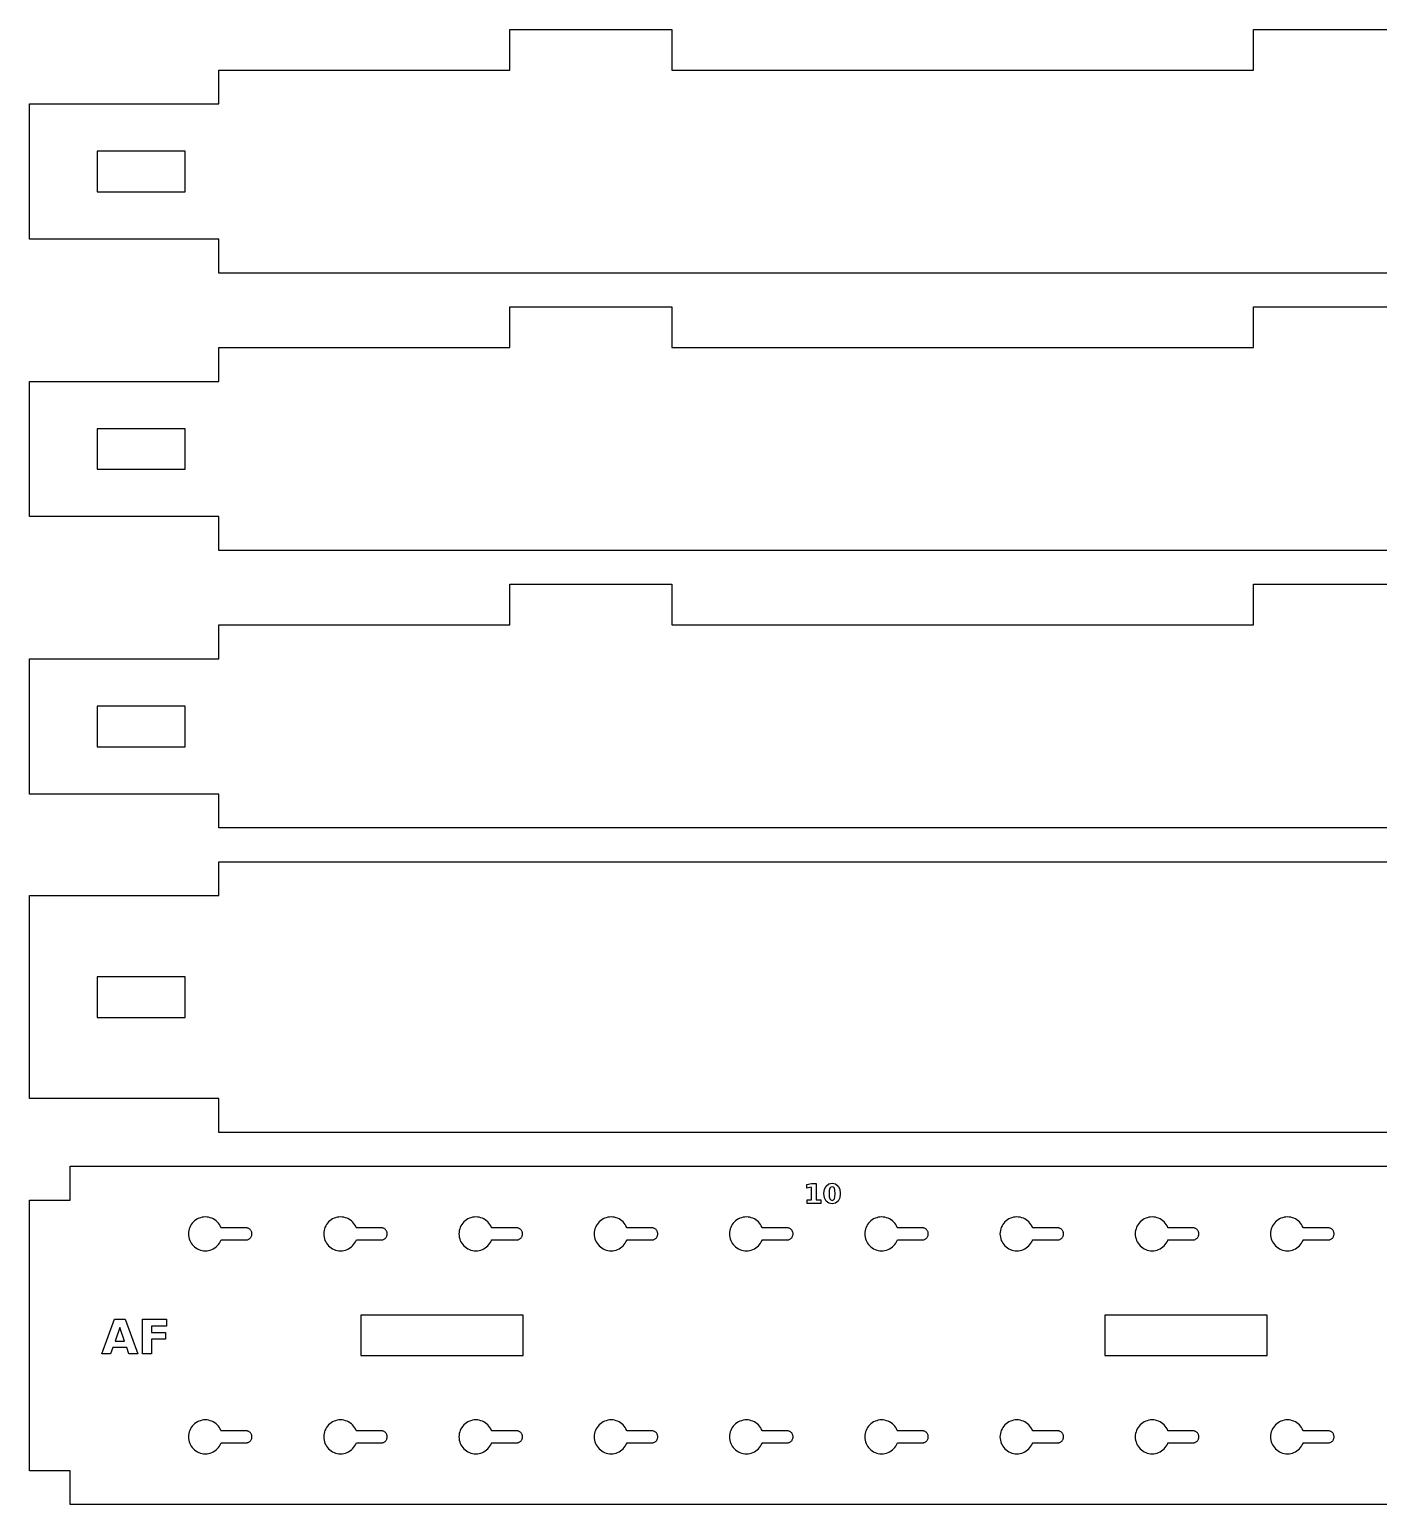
# Model space of a CAD drawing. Header units: millimetres. Extents: x 12 to 808, y 12 to 450.
# Drawn here: x 12.5 to 212, y 232.5 to 450.5 of the extents above; entities that cross this region are included whole.
import ezdxf

# ---------------------------------------------------------------- set-up
doc = ezdxf.new("R2010")
doc.units = ezdxf.units.MM
doc.layers.add('CUT', color=1, linetype='Continuous')
doc.layers.add('ENGRAVE', color=5, linetype='Continuous')

msp = doc.modelspace()

# ---------------------------------------------------------------- linework, layer by layer
at = {"layer": 'CUT', "color": 1}
for points in [[(780.5, 414.5), (40.5, 414.5), (40.5, 419.5), (12.5, 419.5), (12.5, 439.5), (40.5, 439.5), (40.5, 444.5), (83.5, 444.5), (83.5, 450.5), (107.5, 450.5), (107.5, 444.5), (193.5, 444.5), (193.5, 450.5), (217.5, 450.5), (217.5, 444.5), (303.5, 444.5), (303.5, 450.5), (327.5, 450.5), (327.5, 444.5), (413.5, 444.5), (413.5, 450.5), (437.5, 450.5)], [(780.5, 373.5), (40.5, 373.5), (40.5, 378.5), (12.5, 378.5), (12.5, 398.5), (40.5, 398.5), (40.5, 403.5), (83.5, 403.5), (83.5, 409.5), (107.5, 409.5), (107.5, 403.5), (193.5, 403.5), (193.5, 409.5), (217.5, 409.5), (217.5, 403.5), (303.5, 403.5), (303.5, 409.5), (327.5, 409.5), (327.5, 403.5), (413.5, 403.5), (413.5, 409.5), (437.5, 409.5)], [(780.5, 332.5), (40.5, 332.5), (40.5, 337.5), (12.5, 337.5), (12.5, 357.5), (40.5, 357.5), (40.5, 362.5), (83.5, 362.5), (83.5, 368.5), (107.5, 368.5), (107.5, 362.5), (193.5, 362.5), (193.5, 368.5), (217.5, 368.5), (217.5, 362.5), (303.5, 362.5), (303.5, 368.5), (327.5, 368.5), (327.5, 362.5), (413.5, 362.5), (413.5, 368.5), (437.5, 368.5)]]:
    msp.add_lwpolyline(points, dxfattribs=at)
for points in [[(35.5, 426.5), (35.5, 432.5), (22.5, 432.5), (22.5, 426.5)], [(35.5, 385.5), (35.5, 391.5), (22.5, 391.5), (22.5, 385.5)], [(35.5, 344.5), (35.5, 350.5), (22.5, 350.5), (22.5, 344.5)], [(12.5, 322.5), (40.5, 322.5), (40.5, 327.5), (780.5, 327.5), (780.5, 322.5), (808.5, 322.5), (808.5, 292.5), (780.5, 292.5), (780.5, 287.5), (40.5, 287.5), (40.5, 292.5), (12.5, 292.5)], [(35.5, 304.5), (35.5, 310.5), (22.5, 310.5), (22.5, 304.5)], [(12.5, 277.5), (18.5, 277.5), (18.5, 282.5), (758.5, 282.5), (758.5, 277.5), (764.5, 277.5), (764.5, 237.5), (758.5, 237.5), (758.5, 232.5), (18.5, 232.5), (18.5, 237.5), (12.5, 237.5)], [(40.09, 270.57), (40.27, 270.73), (40.43, 270.91), (40.58, 271.11), (40.7, 271.32), (40.81, 271.54), (40.83, 271.6), (44.5, 271.6), (44.59, 271.6), (44.68, 271.62), (44.76, 271.64), (44.84, 271.67), (44.92, 271.71), (45, 271.75), (45.07, 271.8), (45.14, 271.86), (45.2, 271.93), (45.25, 272), (45.29, 272.08), (45.33, 272.16), (45.36, 272.24), (45.38, 272.32), (45.4, 272.41), (45.4, 272.5), (45.4, 272.59), (45.38, 272.68), (45.36, 272.76), (45.33, 272.84), (45.29, 272.92), (45.25, 273), (45.2, 273.07), (45.14, 273.14), (45.07, 273.2), (45, 273.25), (44.92, 273.29), (44.84, 273.33), (44.76, 273.36), (44.68, 273.38), (44.59, 273.4), (44.5, 273.4), (40.83, 273.4), (40.81, 273.46), (40.7, 273.68), (40.58, 273.89), (40.43, 274.09), (40.27, 274.27), (40.09, 274.43), (39.89, 274.58), (39.68, 274.7), (39.46, 274.81), (39.23, 274.89), (38.99, 274.95), (38.75, 274.99), (38.5, 275), (38.25, 274.99), (38.01, 274.95), (37.77, 274.89), (37.54, 274.81), (37.32, 274.7), (37.11, 274.58), (36.91, 274.43), (36.73, 274.27), (36.57, 274.09), (36.42, 273.89), (36.3, 273.68), (36.19, 273.46), (36.11, 273.23), (36.05, 272.99), (36.01, 272.75), (36, 272.5), (36.01, 272.25), (36.05, 272.01), (36.11, 271.77), (36.19, 271.54), (36.3, 271.32), (36.42, 271.11), (36.57, 270.91), (36.73, 270.73), (36.91, 270.57), (37.11, 270.42), (37.32, 270.3), (37.54, 270.19), (37.77, 270.11), (38.01, 270.05), (38.25, 270.01), (38.5, 270), (38.75, 270.01), (38.99, 270.05), (39.23, 270.11), (39.46, 270.19), (39.68, 270.3), (39.89, 270.42)], [(59.89, 270.42), (60.09, 270.57), (60.27, 270.73), (60.43, 270.91), (60.58, 271.11), (60.7, 271.32), (60.81, 271.54), (60.83, 271.6), (64.5, 271.6), (64.59, 271.6), (64.68, 271.62), (64.76, 271.64), (64.84, 271.67), (64.92, 271.71), (65, 271.75), (65.07, 271.8), (65.14, 271.86), (65.2, 271.93), (65.25, 272), (65.29, 272.08), (65.33, 272.16), (65.36, 272.24), (65.38, 272.32), (65.4, 272.41), (65.4, 272.5), (65.4, 272.59), (65.38, 272.68), (65.36, 272.76), (65.33, 272.84), (65.29, 272.92), (65.25, 273), (65.2, 273.07), (65.14, 273.14), (65.07, 273.2), (65, 273.25), (64.92, 273.29), (64.84, 273.33), (64.76, 273.36), (64.68, 273.38), (64.59, 273.4), (64.5, 273.4), (60.83, 273.4), (60.81, 273.46), (60.7, 273.68), (60.58, 273.89), (60.43, 274.09), (60.27, 274.27), (60.09, 274.43), (59.89, 274.58), (59.68, 274.7), (59.46, 274.81), (59.23, 274.89), (58.99, 274.95), (58.75, 274.99), (58.5, 275), (58.25, 274.99), (58.01, 274.95), (57.77, 274.89), (57.54, 274.81), (57.32, 274.7), (57.11, 274.58), (56.91, 274.43), (56.73, 274.27), (56.57, 274.09), (56.42, 273.89), (56.3, 273.68), (56.19, 273.46), (56.11, 273.23), (56.05, 272.99), (56.01, 272.75), (56, 272.5), (56.01, 272.25), (56.05, 272.01), (56.11, 271.77), (56.19, 271.54), (56.3, 271.32), (56.42, 271.11), (56.57, 270.91), (56.73, 270.73), (56.91, 270.57), (57.11, 270.42), (57.32, 270.3), (57.54, 270.19), (57.77, 270.11), (58.01, 270.05), (58.25, 270.01), (58.5, 270), (58.75, 270.01), (58.99, 270.05), (59.23, 270.11), (59.46, 270.19), (59.68, 270.3)], [(80.09, 270.57), (80.27, 270.73), (80.43, 270.91), (80.58, 271.11), (80.7, 271.32), (80.81, 271.54), (80.83, 271.6), (84.5, 271.6), (84.59, 271.6), (84.68, 271.62), (84.76, 271.64), (84.84, 271.67), (84.92, 271.71), (85, 271.75), (85.07, 271.8), (85.14, 271.86), (85.2, 271.93), (85.25, 272), (85.29, 272.08), (85.33, 272.16), (85.36, 272.24), (85.38, 272.32), (85.4, 272.41), (85.4, 272.5), (85.4, 272.59), (85.38, 272.68), (85.36, 272.76), (85.33, 272.84), (85.29, 272.92), (85.25, 273), (85.2, 273.07), (85.14, 273.14), (85.07, 273.2), (85, 273.25), (84.92, 273.29), (84.84, 273.33), (84.76, 273.36), (84.68, 273.38), (84.59, 273.4), (84.5, 273.4), (80.83, 273.4), (80.81, 273.46), (80.7, 273.68), (80.58, 273.89), (80.43, 274.09), (80.27, 274.27), (80.09, 274.43), (79.89, 274.58), (79.68, 274.7), (79.46, 274.81), (79.23, 274.89), (78.99, 274.95), (78.75, 274.99), (78.5, 275), (78.25, 274.99), (78.01, 274.95), (77.77, 274.89), (77.54, 274.81), (77.32, 274.7), (77.11, 274.58), (76.91, 274.43), (76.73, 274.27), (76.57, 274.09), (76.42, 273.89), (76.3, 273.68), (76.19, 273.46), (76.11, 273.23), (76.05, 272.99), (76.01, 272.75), (76, 272.5), (76.01, 272.25), (76.05, 272.01), (76.11, 271.77), (76.19, 271.54), (76.3, 271.32), (76.42, 271.11), (76.57, 270.91), (76.73, 270.73), (76.91, 270.57), (77.11, 270.42), (77.32, 270.3), (77.54, 270.19), (77.77, 270.11), (78.01, 270.05), (78.25, 270.01), (78.5, 270), (78.75, 270.01), (78.99, 270.05), (79.23, 270.11), (79.46, 270.19), (79.68, 270.3), (79.89, 270.42)], [(100.09, 270.57), (100.27, 270.73), (100.43, 270.91), (100.58, 271.11), (100.7, 271.32), (100.81, 271.54), (100.83, 271.6), (104.5, 271.6), (104.59, 271.6), (104.68, 271.62), (104.76, 271.64), (104.84, 271.67), (104.92, 271.71), (105, 271.75), (105.07, 271.8), (105.14, 271.86), (105.2, 271.93), (105.25, 272), (105.29, 272.08), (105.33, 272.16), (105.36, 272.24), (105.38, 272.32), (105.4, 272.41), (105.4, 272.5), (105.4, 272.59), (105.38, 272.68), (105.36, 272.76), (105.33, 272.84), (105.29, 272.92), (105.25, 273), (105.2, 273.07), (105.14, 273.14), (105.07, 273.2), (105, 273.25), (104.92, 273.29), (104.84, 273.33), (104.76, 273.36), (104.68, 273.38), (104.59, 273.4), (104.5, 273.4), (100.83, 273.4), (100.81, 273.46), (100.7, 273.68), (100.58, 273.89), (100.43, 274.09), (100.27, 274.27), (100.09, 274.43), (99.89, 274.58), (99.68, 274.7), (99.46, 274.81), (99.23, 274.89), (98.99, 274.95), (98.75, 274.99), (98.5, 275), (98.25, 274.99), (98.01, 274.95), (97.77, 274.89), (97.54, 274.81), (97.32, 274.7), (97.11, 274.58), (96.91, 274.43), (96.73, 274.27), (96.57, 274.09), (96.42, 273.89), (96.3, 273.68), (96.19, 273.46), (96.11, 273.23), (96.05, 272.99), (96.01, 272.75), (96, 272.5), (96.01, 272.25), (96.05, 272.01), (96.11, 271.77), (96.19, 271.54), (96.3, 271.32), (96.42, 271.11), (96.57, 270.91), (96.73, 270.73), (96.91, 270.57), (97.11, 270.42), (97.32, 270.3), (97.54, 270.19), (97.77, 270.11), (98.01, 270.05), (98.25, 270.01), (98.5, 270), (98.75, 270.01), (98.99, 270.05), (99.23, 270.11), (99.46, 270.19), (99.68, 270.3), (99.89, 270.42)], [(120.09, 270.57), (120.27, 270.73), (120.43, 270.91), (120.58, 271.11), (120.7, 271.32), (120.81, 271.54), (120.83, 271.6), (124.5, 271.6), (124.59, 271.6), (124.68, 271.62), (124.76, 271.64), (124.84, 271.67), (124.92, 271.71), (125, 271.75), (125.07, 271.8), (125.14, 271.86), (125.2, 271.93), (125.25, 272), (125.29, 272.08), (125.33, 272.16), (125.36, 272.24), (125.38, 272.32), (125.4, 272.41), (125.4, 272.5), (125.4, 272.59), (125.38, 272.68), (125.36, 272.76), (125.33, 272.84), (125.29, 272.92), (125.25, 273), (125.2, 273.07), (125.14, 273.14), (125.07, 273.2), (125, 273.25), (124.92, 273.29), (124.84, 273.33), (124.76, 273.36), (124.68, 273.38), (124.59, 273.4), (124.5, 273.4), (120.83, 273.4), (120.81, 273.46), (120.7, 273.68), (120.58, 273.89), (120.43, 274.09), (120.27, 274.27), (120.09, 274.43), (119.89, 274.58), (119.68, 274.7), (119.46, 274.81), (119.23, 274.89), (118.99, 274.95), (118.75, 274.99), (118.5, 275), (118.25, 274.99), (118.01, 274.95), (117.77, 274.89), (117.54, 274.81), (117.32, 274.7), (117.11, 274.58), (116.91, 274.43), (116.73, 274.27), (116.57, 274.09), (116.42, 273.89), (116.3, 273.68), (116.19, 273.46), (116.11, 273.23), (116.05, 272.99), (116.01, 272.75), (116, 272.5), (116.01, 272.25), (116.05, 272.01), (116.11, 271.77), (116.19, 271.54), (116.3, 271.32), (116.42, 271.11), (116.57, 270.91), (116.73, 270.73), (116.91, 270.57), (117.11, 270.42), (117.32, 270.3), (117.54, 270.19), (117.77, 270.11), (118.01, 270.05), (118.25, 270.01), (118.5, 270), (118.75, 270.01), (118.99, 270.05), (119.23, 270.11), (119.46, 270.19), (119.68, 270.3), (119.89, 270.42)], [(140.09, 270.57), (140.27, 270.73), (140.43, 270.91), (140.58, 271.11), (140.7, 271.32), (140.81, 271.54), (140.83, 271.6), (144.5, 271.6), (144.59, 271.6), (144.68, 271.62), (144.76, 271.64), (144.84, 271.67), (144.92, 271.71), (145, 271.75), (145.07, 271.8), (145.14, 271.86), (145.2, 271.93), (145.25, 272), (145.29, 272.08), (145.33, 272.16), (145.36, 272.24), (145.38, 272.32), (145.4, 272.41), (145.4, 272.5), (145.4, 272.59), (145.38, 272.68), (145.36, 272.76), (145.33, 272.84), (145.29, 272.92), (145.25, 273), (145.2, 273.07), (145.14, 273.14), (145.07, 273.2), (145, 273.25), (144.92, 273.29), (144.84, 273.33), (144.76, 273.36), (144.68, 273.38), (144.59, 273.4), (144.5, 273.4), (140.83, 273.4), (140.81, 273.46), (140.7, 273.68), (140.58, 273.89), (140.43, 274.09), (140.27, 274.27), (140.09, 274.43), (139.89, 274.58), (139.68, 274.7), (139.46, 274.81), (139.23, 274.89), (138.99, 274.95), (138.75, 274.99), (138.5, 275), (138.25, 274.99), (138.01, 274.95), (137.77, 274.89), (137.54, 274.81), (137.32, 274.7), (137.11, 274.58), (136.91, 274.43), (136.73, 274.27), (136.57, 274.09), (136.42, 273.89), (136.3, 273.68), (136.19, 273.46), (136.11, 273.23), (136.05, 272.99), (136.01, 272.75), (136, 272.5), (136.01, 272.25), (136.05, 272.01), (136.11, 271.77), (136.19, 271.54), (136.3, 271.32), (136.42, 271.11), (136.57, 270.91), (136.73, 270.73), (136.91, 270.57), (137.11, 270.42), (137.32, 270.3), (137.54, 270.19), (137.77, 270.11), (138.01, 270.05), (138.25, 270.01), (138.5, 270), (138.75, 270.01), (138.99, 270.05), (139.23, 270.11), (139.46, 270.19), (139.68, 270.3), (139.89, 270.42)], [(159.89, 270.42), (160.09, 270.57), (160.27, 270.73), (160.43, 270.91), (160.58, 271.11), (160.7, 271.32), (160.81, 271.54), (160.83, 271.6), (164.5, 271.6), (164.59, 271.6), (164.68, 271.62), (164.76, 271.64), (164.84, 271.67), (164.92, 271.71), (165, 271.75), (165.07, 271.8), (165.14, 271.86), (165.2, 271.93), (165.25, 272), (165.29, 272.08), (165.33, 272.16), (165.36, 272.24), (165.38, 272.32), (165.4, 272.41), (165.4, 272.5), (165.4, 272.59), (165.38, 272.68), (165.36, 272.76), (165.33, 272.84), (165.29, 272.92), (165.25, 273), (165.2, 273.07), (165.14, 273.14), (165.07, 273.2), (165, 273.25), (164.92, 273.29), (164.84, 273.33), (164.76, 273.36), (164.68, 273.38), (164.59, 273.4), (164.5, 273.4), (160.83, 273.4), (160.81, 273.46), (160.7, 273.68), (160.58, 273.89), (160.43, 274.09), (160.27, 274.27), (160.09, 274.43), (159.89, 274.58), (159.68, 274.7), (159.46, 274.81), (159.23, 274.89), (158.99, 274.95), (158.75, 274.99), (158.5, 275), (158.25, 274.99), (158.01, 274.95), (157.77, 274.89), (157.54, 274.81), (157.32, 274.7), (157.11, 274.58), (156.91, 274.43), (156.73, 274.27), (156.57, 274.09), (156.42, 273.89), (156.3, 273.68), (156.19, 273.46), (156.11, 273.23), (156.05, 272.99), (156.01, 272.75), (156, 272.5), (156.01, 272.25), (156.05, 272.01), (156.11, 271.77), (156.19, 271.54), (156.3, 271.32), (156.42, 271.11), (156.57, 270.91), (156.73, 270.73), (156.91, 270.57), (157.11, 270.42), (157.32, 270.3), (157.54, 270.19), (157.77, 270.11), (158.01, 270.05), (158.25, 270.01), (158.5, 270), (158.75, 270.01), (158.99, 270.05), (159.23, 270.11), (159.46, 270.19), (159.68, 270.3)], [(179.89, 270.42), (180.09, 270.57), (180.27, 270.73), (180.43, 270.91), (180.58, 271.11), (180.7, 271.32), (180.81, 271.54), (180.83, 271.6), (184.5, 271.6), (184.59, 271.6), (184.68, 271.62), (184.76, 271.64), (184.84, 271.67), (184.92, 271.71), (185, 271.75), (185.07, 271.8), (185.14, 271.86), (185.2, 271.93), (185.25, 272), (185.29, 272.08), (185.33, 272.16), (185.36, 272.24), (185.38, 272.32), (185.4, 272.41), (185.4, 272.5), (185.4, 272.59), (185.38, 272.68), (185.36, 272.76), (185.33, 272.84), (185.29, 272.92), (185.25, 273), (185.2, 273.07), (185.14, 273.14), (185.07, 273.2), (185, 273.25), (184.92, 273.29), (184.84, 273.33), (184.76, 273.36), (184.68, 273.38), (184.59, 273.4), (184.5, 273.4), (180.83, 273.4), (180.81, 273.46), (180.7, 273.68), (180.58, 273.89), (180.43, 274.09), (180.27, 274.27), (180.09, 274.43), (179.89, 274.58), (179.68, 274.7), (179.46, 274.81), (179.23, 274.89), (178.99, 274.95), (178.75, 274.99), (178.5, 275), (178.25, 274.99), (178.01, 274.95), (177.77, 274.89), (177.54, 274.81), (177.32, 274.7), (177.11, 274.58), (176.91, 274.43), (176.73, 274.27), (176.57, 274.09), (176.42, 273.89), (176.3, 273.68), (176.19, 273.46), (176.11, 273.23), (176.05, 272.99), (176.01, 272.75), (176, 272.5), (176.01, 272.25), (176.05, 272.01), (176.11, 271.77), (176.19, 271.54), (176.3, 271.32), (176.42, 271.11), (176.57, 270.91), (176.73, 270.73), (176.91, 270.57), (177.11, 270.42), (177.32, 270.3), (177.54, 270.19), (177.77, 270.11), (178.01, 270.05), (178.25, 270.01), (178.5, 270), (178.75, 270.01), (178.99, 270.05), (179.23, 270.11), (179.46, 270.19), (179.68, 270.3)], [(200.09, 270.57), (200.27, 270.73), (200.43, 270.91), (200.58, 271.11), (200.7, 271.32), (200.81, 271.54), (200.83, 271.6), (204.5, 271.6), (204.59, 271.6), (204.68, 271.62), (204.76, 271.64), (204.84, 271.67), (204.92, 271.71), (205, 271.75), (205.07, 271.8), (205.14, 271.86), (205.2, 271.93), (205.25, 272), (205.29, 272.08), (205.33, 272.16), (205.36, 272.24), (205.38, 272.32), (205.4, 272.41), (205.4, 272.5), (205.4, 272.59), (205.38, 272.68), (205.36, 272.76), (205.33, 272.84), (205.29, 272.92), (205.25, 273), (205.2, 273.07), (205.14, 273.14), (205.07, 273.2), (205, 273.25), (204.92, 273.29), (204.84, 273.33), (204.76, 273.36), (204.68, 273.38), (204.59, 273.4), (204.5, 273.4), (200.83, 273.4), (200.81, 273.46), (200.7, 273.68), (200.58, 273.89), (200.43, 274.09), (200.27, 274.27), (200.09, 274.43), (199.89, 274.58), (199.68, 274.7), (199.46, 274.81), (199.23, 274.89), (198.99, 274.95), (198.75, 274.99), (198.5, 275), (198.25, 274.99), (198.01, 274.95), (197.77, 274.89), (197.54, 274.81), (197.32, 274.7), (197.11, 274.58), (196.91, 274.43), (196.73, 274.27), (196.57, 274.09), (196.42, 273.89), (196.3, 273.68), (196.19, 273.46), (196.11, 273.23), (196.05, 272.99), (196.01, 272.75), (196, 272.5), (196.01, 272.25), (196.05, 272.01), (196.11, 271.77), (196.19, 271.54), (196.3, 271.32), (196.42, 271.11), (196.57, 270.91), (196.73, 270.73), (196.91, 270.57), (197.11, 270.42), (197.32, 270.3), (197.54, 270.19), (197.77, 270.11), (198.01, 270.05), (198.25, 270.01), (198.5, 270), (198.75, 270.01), (198.99, 270.05), (199.23, 270.11), (199.46, 270.19), (199.68, 270.3), (199.89, 270.42)], [(61.5, 260.5), (61.5, 254.5), (85.5, 254.5), (85.5, 260.5)], [(171.5, 260.5), (171.5, 254.5), (195.5, 254.5), (195.5, 260.5)], [(40.09, 240.57), (40.27, 240.73), (40.43, 240.91), (40.58, 241.11), (40.7, 241.32), (40.81, 241.54), (40.83, 241.6), (44.5, 241.6), (44.59, 241.6), (44.68, 241.62), (44.76, 241.64), (44.84, 241.67), (44.92, 241.71), (45, 241.75), (45.07, 241.8), (45.14, 241.86), (45.2, 241.93), (45.25, 242), (45.29, 242.08), (45.33, 242.16), (45.36, 242.24), (45.38, 242.32), (45.4, 242.41), (45.4, 242.5), (45.4, 242.59), (45.38, 242.68), (45.36, 242.76), (45.33, 242.84), (45.29, 242.92), (45.25, 243), (45.2, 243.07), (45.14, 243.14), (45.07, 243.2), (45, 243.25), (44.92, 243.29), (44.84, 243.33), (44.76, 243.36), (44.68, 243.38), (44.59, 243.4), (44.5, 243.4), (40.83, 243.4), (40.81, 243.46), (40.7, 243.68), (40.58, 243.89), (40.43, 244.09), (40.27, 244.27), (40.09, 244.43), (39.89, 244.58), (39.68, 244.7), (39.46, 244.81), (39.23, 244.89), (38.99, 244.95), (38.75, 244.99), (38.5, 245), (38.25, 244.99), (38.01, 244.95), (37.77, 244.89), (37.54, 244.81), (37.32, 244.7), (37.11, 244.58), (36.91, 244.43), (36.73, 244.27), (36.57, 244.09), (36.42, 243.89), (36.3, 243.68), (36.19, 243.46), (36.11, 243.23), (36.05, 242.99), (36.01, 242.75), (36, 242.5), (36.01, 242.25), (36.05, 242.01), (36.11, 241.77), (36.19, 241.54), (36.3, 241.32), (36.42, 241.11), (36.57, 240.91), (36.73, 240.73), (36.91, 240.57), (37.11, 240.42), (37.32, 240.3), (37.54, 240.19), (37.77, 240.11), (38.01, 240.05), (38.25, 240.01), (38.5, 240), (38.75, 240.01), (38.99, 240.05), (39.23, 240.11), (39.46, 240.19), (39.68, 240.3), (39.89, 240.42)], [(60.09, 240.57), (60.27, 240.73), (60.43, 240.91), (60.58, 241.11), (60.7, 241.32), (60.81, 241.54), (60.83, 241.6), (64.5, 241.6), (64.59, 241.6), (64.68, 241.62), (64.76, 241.64), (64.84, 241.67), (64.92, 241.71), (65, 241.75), (65.07, 241.8), (65.14, 241.86), (65.2, 241.93), (65.25, 242), (65.29, 242.08), (65.33, 242.16), (65.36, 242.24), (65.38, 242.32), (65.4, 242.41), (65.4, 242.5), (65.4, 242.59), (65.38, 242.68), (65.36, 242.76), (65.33, 242.84), (65.29, 242.92), (65.25, 243), (65.2, 243.07), (65.14, 243.14), (65.07, 243.2), (65, 243.25), (64.92, 243.29), (64.84, 243.33), (64.76, 243.36), (64.68, 243.38), (64.59, 243.4), (64.5, 243.4), (60.83, 243.4), (60.81, 243.46), (60.7, 243.68), (60.58, 243.89), (60.43, 244.09), (60.27, 244.27), (60.09, 244.43), (59.89, 244.58), (59.68, 244.7), (59.46, 244.81), (59.23, 244.89), (58.99, 244.95), (58.75, 244.99), (58.5, 245), (58.25, 244.99), (58.01, 244.95), (57.77, 244.89), (57.54, 244.81), (57.32, 244.7), (57.11, 244.58), (56.91, 244.43), (56.73, 244.27), (56.57, 244.09), (56.42, 243.89), (56.3, 243.68), (56.19, 243.46), (56.11, 243.23), (56.05, 242.99), (56.01, 242.75), (56, 242.5), (56.01, 242.25), (56.05, 242.01), (56.11, 241.77), (56.19, 241.54), (56.3, 241.32), (56.42, 241.11), (56.57, 240.91), (56.73, 240.73), (56.91, 240.57), (57.11, 240.42), (57.32, 240.3), (57.54, 240.19), (57.77, 240.11), (58.01, 240.05), (58.25, 240.01), (58.5, 240), (58.75, 240.01), (58.99, 240.05), (59.23, 240.11), (59.46, 240.19), (59.68, 240.3), (59.89, 240.42)], [(80.09, 240.57), (80.27, 240.73), (80.43, 240.91), (80.58, 241.11), (80.7, 241.32), (80.81, 241.54), (80.83, 241.6), (84.5, 241.6), (84.59, 241.6), (84.68, 241.62), (84.76, 241.64), (84.84, 241.67), (84.92, 241.71), (85, 241.75), (85.07, 241.8), (85.14, 241.86), (85.2, 241.93), (85.25, 242), (85.29, 242.08), (85.33, 242.16), (85.36, 242.24), (85.38, 242.32), (85.4, 242.41), (85.4, 242.5), (85.4, 242.59), (85.38, 242.68), (85.36, 242.76), (85.33, 242.84), (85.29, 242.92), (85.25, 243), (85.2, 243.07), (85.14, 243.14), (85.07, 243.2), (85, 243.25), (84.92, 243.29), (84.84, 243.33), (84.76, 243.36), (84.68, 243.38), (84.59, 243.4), (84.5, 243.4), (80.83, 243.4), (80.81, 243.46), (80.7, 243.68), (80.58, 243.89), (80.43, 244.09), (80.27, 244.27), (80.09, 244.43), (79.89, 244.58), (79.68, 244.7), (79.46, 244.81), (79.23, 244.89), (78.99, 244.95), (78.75, 244.99), (78.5, 245), (78.25, 244.99), (78.01, 244.95), (77.77, 244.89), (77.54, 244.81), (77.32, 244.7), (77.11, 244.58), (76.91, 244.43), (76.73, 244.27), (76.57, 244.09), (76.42, 243.89), (76.3, 243.68), (76.19, 243.46), (76.11, 243.23), (76.05, 242.99), (76.01, 242.75), (76, 242.5), (76.01, 242.25), (76.05, 242.01), (76.11, 241.77), (76.19, 241.54), (76.3, 241.32), (76.42, 241.11), (76.57, 240.91), (76.73, 240.73), (76.91, 240.57), (77.11, 240.42), (77.32, 240.3), (77.54, 240.19), (77.77, 240.11), (78.01, 240.05), (78.25, 240.01), (78.5, 240), (78.75, 240.01), (78.99, 240.05), (79.23, 240.11), (79.46, 240.19), (79.68, 240.3), (79.89, 240.42)], [(100.09, 240.57), (100.27, 240.73), (100.43, 240.91), (100.58, 241.11), (100.7, 241.32), (100.81, 241.54), (100.83, 241.6), (104.5, 241.6), (104.59, 241.6), (104.68, 241.62), (104.76, 241.64), (104.84, 241.67), (104.92, 241.71), (105, 241.75), (105.07, 241.8), (105.14, 241.86), (105.2, 241.93), (105.25, 242), (105.29, 242.08), (105.33, 242.16), (105.36, 242.24), (105.38, 242.32), (105.4, 242.41), (105.4, 242.5), (105.4, 242.59), (105.38, 242.68), (105.36, 242.76), (105.33, 242.84), (105.29, 242.92), (105.25, 243), (105.2, 243.07), (105.14, 243.14), (105.07, 243.2), (105, 243.25), (104.92, 243.29), (104.84, 243.33), (104.76, 243.36), (104.68, 243.38), (104.59, 243.4), (104.5, 243.4), (100.83, 243.4), (100.81, 243.46), (100.7, 243.68), (100.58, 243.89), (100.43, 244.09), (100.27, 244.27), (100.09, 244.43), (99.89, 244.58), (99.68, 244.7), (99.46, 244.81), (99.23, 244.89), (98.99, 244.95), (98.75, 244.99), (98.5, 245), (98.25, 244.99), (98.01, 244.95), (97.77, 244.89), (97.54, 244.81), (97.32, 244.7), (97.11, 244.58), (96.91, 244.43), (96.73, 244.27), (96.57, 244.09), (96.42, 243.89), (96.3, 243.68), (96.19, 243.46), (96.11, 243.23), (96.05, 242.99), (96.01, 242.75), (96, 242.5), (96.01, 242.25), (96.05, 242.01), (96.11, 241.77), (96.19, 241.54), (96.3, 241.32), (96.42, 241.11), (96.57, 240.91), (96.73, 240.73), (96.91, 240.57), (97.11, 240.42), (97.32, 240.3), (97.54, 240.19), (97.77, 240.11), (98.01, 240.05), (98.25, 240.01), (98.5, 240), (98.75, 240.01), (98.99, 240.05), (99.23, 240.11), (99.46, 240.19), (99.68, 240.3), (99.89, 240.42)], [(119.89, 240.42), (120.09, 240.57), (120.27, 240.73), (120.43, 240.91), (120.58, 241.11), (120.7, 241.32), (120.81, 241.54), (120.83, 241.6), (124.5, 241.6), (124.59, 241.6), (124.68, 241.62), (124.76, 241.64), (124.84, 241.67), (124.92, 241.71), (125, 241.75), (125.07, 241.8), (125.14, 241.86), (125.2, 241.93), (125.25, 242), (125.29, 242.08), (125.33, 242.16), (125.36, 242.24), (125.38, 242.32), (125.4, 242.41), (125.4, 242.5), (125.4, 242.59), (125.38, 242.68), (125.36, 242.76), (125.33, 242.84), (125.29, 242.92), (125.25, 243), (125.2, 243.07), (125.14, 243.14), (125.07, 243.2), (125, 243.25), (124.92, 243.29), (124.84, 243.33), (124.76, 243.36), (124.68, 243.38), (124.59, 243.4), (124.5, 243.4), (120.83, 243.4), (120.81, 243.46), (120.7, 243.68), (120.58, 243.89), (120.43, 244.09), (120.27, 244.27), (120.09, 244.43), (119.89, 244.58), (119.68, 244.7), (119.46, 244.81), (119.23, 244.89), (118.99, 244.95), (118.75, 244.99), (118.5, 245), (118.25, 244.99), (118.01, 244.95), (117.77, 244.89), (117.54, 244.81), (117.32, 244.7), (117.11, 244.58), (116.91, 244.43), (116.73, 244.27), (116.57, 244.09), (116.42, 243.89), (116.3, 243.68), (116.19, 243.46), (116.11, 243.23), (116.05, 242.99), (116.01, 242.75), (116, 242.5), (116.01, 242.25), (116.05, 242.01), (116.11, 241.77), (116.19, 241.54), (116.3, 241.32), (116.42, 241.11), (116.57, 240.91), (116.73, 240.73), (116.91, 240.57), (117.11, 240.42), (117.32, 240.3), (117.54, 240.19), (117.77, 240.11), (118.01, 240.05), (118.25, 240.01), (118.5, 240), (118.75, 240.01), (118.99, 240.05), (119.23, 240.11), (119.46, 240.19), (119.68, 240.3)], [(139.89, 240.42), (140.09, 240.57), (140.27, 240.73), (140.43, 240.91), (140.58, 241.11), (140.7, 241.32), (140.81, 241.54), (140.83, 241.6), (144.5, 241.6), (144.59, 241.6), (144.68, 241.62), (144.76, 241.64), (144.84, 241.67), (144.92, 241.71), (145, 241.75), (145.07, 241.8), (145.14, 241.86), (145.2, 241.93), (145.25, 242), (145.29, 242.08), (145.33, 242.16), (145.36, 242.24), (145.38, 242.32), (145.4, 242.41), (145.4, 242.5), (145.4, 242.59), (145.38, 242.68), (145.36, 242.76), (145.33, 242.84), (145.29, 242.92), (145.25, 243), (145.2, 243.07), (145.14, 243.14), (145.07, 243.2), (145, 243.25), (144.92, 243.29), (144.84, 243.33), (144.76, 243.36), (144.68, 243.38), (144.59, 243.4), (144.5, 243.4), (140.83, 243.4), (140.81, 243.46), (140.7, 243.68), (140.58, 243.89), (140.43, 244.09), (140.27, 244.27), (140.09, 244.43), (139.89, 244.58), (139.68, 244.7), (139.46, 244.81), (139.23, 244.89), (138.99, 244.95), (138.75, 244.99), (138.5, 245), (138.25, 244.99), (138.01, 244.95), (137.77, 244.89), (137.54, 244.81), (137.32, 244.7), (137.11, 244.58), (136.91, 244.43), (136.73, 244.27), (136.57, 244.09), (136.42, 243.89), (136.3, 243.68), (136.19, 243.46), (136.11, 243.23), (136.05, 242.99), (136.01, 242.75), (136, 242.5), (136.01, 242.25), (136.05, 242.01), (136.11, 241.77), (136.19, 241.54), (136.3, 241.32), (136.42, 241.11), (136.57, 240.91), (136.73, 240.73), (136.91, 240.57), (137.11, 240.42), (137.32, 240.3), (137.54, 240.19), (137.77, 240.11), (138.01, 240.05), (138.25, 240.01), (138.5, 240), (138.75, 240.01), (138.99, 240.05), (139.23, 240.11), (139.46, 240.19), (139.68, 240.3)], [(160.09, 240.57), (160.27, 240.73), (160.43, 240.91), (160.58, 241.11), (160.7, 241.32), (160.81, 241.54), (160.83, 241.6), (164.5, 241.6), (164.59, 241.6), (164.68, 241.62), (164.76, 241.64), (164.84, 241.67), (164.92, 241.71), (165, 241.75), (165.07, 241.8), (165.14, 241.86), (165.2, 241.93), (165.25, 242), (165.29, 242.08), (165.33, 242.16), (165.36, 242.24), (165.38, 242.32), (165.4, 242.41), (165.4, 242.5), (165.4, 242.59), (165.38, 242.68), (165.36, 242.76), (165.33, 242.84), (165.29, 242.92), (165.25, 243), (165.2, 243.07), (165.14, 243.14), (165.07, 243.2), (165, 243.25), (164.92, 243.29), (164.84, 243.33), (164.76, 243.36), (164.68, 243.38), (164.59, 243.4), (164.5, 243.4), (160.83, 243.4), (160.81, 243.46), (160.7, 243.68), (160.58, 243.89), (160.43, 244.09), (160.27, 244.27), (160.09, 244.43), (159.89, 244.58), (159.68, 244.7), (159.46, 244.81), (159.23, 244.89), (158.99, 244.95), (158.75, 244.99), (158.5, 245), (158.25, 244.99), (158.01, 244.95), (157.77, 244.89), (157.54, 244.81), (157.32, 244.7), (157.11, 244.58), (156.91, 244.43), (156.73, 244.27), (156.57, 244.09), (156.42, 243.89), (156.3, 243.68), (156.19, 243.46), (156.11, 243.23), (156.05, 242.99), (156.01, 242.75), (156, 242.5), (156.01, 242.25), (156.05, 242.01), (156.11, 241.77), (156.19, 241.54), (156.3, 241.32), (156.42, 241.11), (156.57, 240.91), (156.73, 240.73), (156.91, 240.57), (157.11, 240.42), (157.32, 240.3), (157.54, 240.19), (157.77, 240.11), (158.01, 240.05), (158.25, 240.01), (158.5, 240), (158.75, 240.01), (158.99, 240.05), (159.23, 240.11), (159.46, 240.19), (159.68, 240.3), (159.89, 240.42)], [(180.09, 240.57), (180.27, 240.73), (180.43, 240.91), (180.58, 241.11), (180.7, 241.32), (180.81, 241.54), (180.83, 241.6), (184.5, 241.6), (184.59, 241.6), (184.68, 241.62), (184.76, 241.64), (184.84, 241.67), (184.92, 241.71), (185, 241.75), (185.07, 241.8), (185.14, 241.86), (185.2, 241.93), (185.25, 242), (185.29, 242.08), (185.33, 242.16), (185.36, 242.24), (185.38, 242.32), (185.4, 242.41), (185.4, 242.5), (185.4, 242.59), (185.38, 242.68), (185.36, 242.76), (185.33, 242.84), (185.29, 242.92), (185.25, 243), (185.2, 243.07), (185.14, 243.14), (185.07, 243.2), (185, 243.25), (184.92, 243.29), (184.84, 243.33), (184.76, 243.36), (184.68, 243.38), (184.59, 243.4), (184.5, 243.4), (180.83, 243.4), (180.81, 243.46), (180.7, 243.68), (180.58, 243.89), (180.43, 244.09), (180.27, 244.27), (180.09, 244.43), (179.89, 244.58), (179.68, 244.7), (179.46, 244.81), (179.23, 244.89), (178.99, 244.95), (178.75, 244.99), (178.5, 245), (178.25, 244.99), (178.01, 244.95), (177.77, 244.89), (177.54, 244.81), (177.32, 244.7), (177.11, 244.58), (176.91, 244.43), (176.73, 244.27), (176.57, 244.09), (176.42, 243.89), (176.3, 243.68), (176.19, 243.46), (176.11, 243.23), (176.05, 242.99), (176.01, 242.75), (176, 242.5), (176.01, 242.25), (176.05, 242.01), (176.11, 241.77), (176.19, 241.54), (176.3, 241.32), (176.42, 241.11), (176.57, 240.91), (176.73, 240.73), (176.91, 240.57), (177.11, 240.42), (177.32, 240.3), (177.54, 240.19), (177.77, 240.11), (178.01, 240.05), (178.25, 240.01), (178.5, 240), (178.75, 240.01), (178.99, 240.05), (179.23, 240.11), (179.46, 240.19), (179.68, 240.3), (179.89, 240.42)], [(200.09, 240.57), (200.27, 240.73), (200.43, 240.91), (200.58, 241.11), (200.7, 241.32), (200.81, 241.54), (200.83, 241.6), (204.5, 241.6), (204.59, 241.6), (204.68, 241.62), (204.76, 241.64), (204.84, 241.67), (204.92, 241.71), (205, 241.75), (205.07, 241.8), (205.14, 241.86), (205.2, 241.93), (205.25, 242), (205.29, 242.08), (205.33, 242.16), (205.36, 242.24), (205.38, 242.32), (205.4, 242.41), (205.4, 242.5), (205.4, 242.59), (205.38, 242.68), (205.36, 242.76), (205.33, 242.84), (205.29, 242.92), (205.25, 243), (205.2, 243.07), (205.14, 243.14), (205.07, 243.2), (205, 243.25), (204.92, 243.29), (204.84, 243.33), (204.76, 243.36), (204.68, 243.38), (204.59, 243.4), (204.5, 243.4), (200.83, 243.4), (200.81, 243.46), (200.7, 243.68), (200.58, 243.89), (200.43, 244.09), (200.27, 244.27), (200.09, 244.43), (199.89, 244.58), (199.68, 244.7), (199.46, 244.81), (199.23, 244.89), (198.99, 244.95), (198.75, 244.99), (198.5, 245), (198.25, 244.99), (198.01, 244.95), (197.77, 244.89), (197.54, 244.81), (197.32, 244.7), (197.11, 244.58), (196.91, 244.43), (196.73, 244.27), (196.57, 244.09), (196.42, 243.89), (196.3, 243.68), (196.19, 243.46), (196.11, 243.23), (196.05, 242.99), (196.01, 242.75), (196, 242.5), (196.01, 242.25), (196.05, 242.01), (196.11, 241.77), (196.19, 241.54), (196.3, 241.32), (196.42, 241.11), (196.57, 240.91), (196.73, 240.73), (196.91, 240.57), (197.11, 240.42), (197.32, 240.3), (197.54, 240.19), (197.77, 240.11), (198.01, 240.05), (198.25, 240.01), (198.5, 240), (198.75, 240.01), (198.99, 240.05), (199.23, 240.11), (199.46, 240.19), (199.68, 240.3), (199.89, 240.42)]]:
    msp.add_lwpolyline(points, close=True, dxfattribs=at)
at = {"layer": 'ENGRAVE', "color": 5}
for points in [[(127.47, 277.52), (128.13, 277.52), (128.13, 279.4), (127.45, 279.26), (127.45, 279.78), (128.13, 279.92), (128.84, 279.92), (128.84, 277.52), (129.51, 277.52), (129.51, 277), (127.47, 277)], [(132.38, 278.45), (132.3, 277.81), (132.06, 277.34), (131.68, 277.04), (131.18, 276.94), (130.67, 277.04), (130.29, 277.34), (130.05, 277.81), (129.97, 278.45), (130.05, 279.1), (130.29, 279.57), (130.67, 279.87), (131.18, 279.97), (131.68, 279.87), (132.06, 279.57), (132.3, 279.1)], [(131.62, 278.46), (131.6, 278.93), (131.52, 279.23), (131.38, 279.4), (131.18, 279.45), (130.97, 279.4), (130.83, 279.23), (130.75, 278.93), (130.73, 278.46), (130.75, 277.99), (130.83, 277.68), (130.97, 277.51), (131.18, 277.45), (131.38, 277.51), (131.52, 277.68), (131.6, 277.99)], [(26.88, 255.69), (24.83, 255.69), (24.5, 254.77), (23.18, 254.77), (25.07, 259.87), (26.64, 259.87), (28.53, 254.77), (27.2, 254.77)], [(29.2, 259.87), (32.75, 259.87), (32.75, 258.87), (30.52, 258.87), (30.52, 257.92), (32.62, 257.92), (32.62, 256.93), (30.52, 256.93), (30.52, 254.77), (29.2, 254.77)], [(25.15, 256.64), (26.55, 256.64), (25.85, 258.67)]]:
    msp.add_lwpolyline(points, close=True, dxfattribs=at)

doc.saveas('drawing.dxf')
